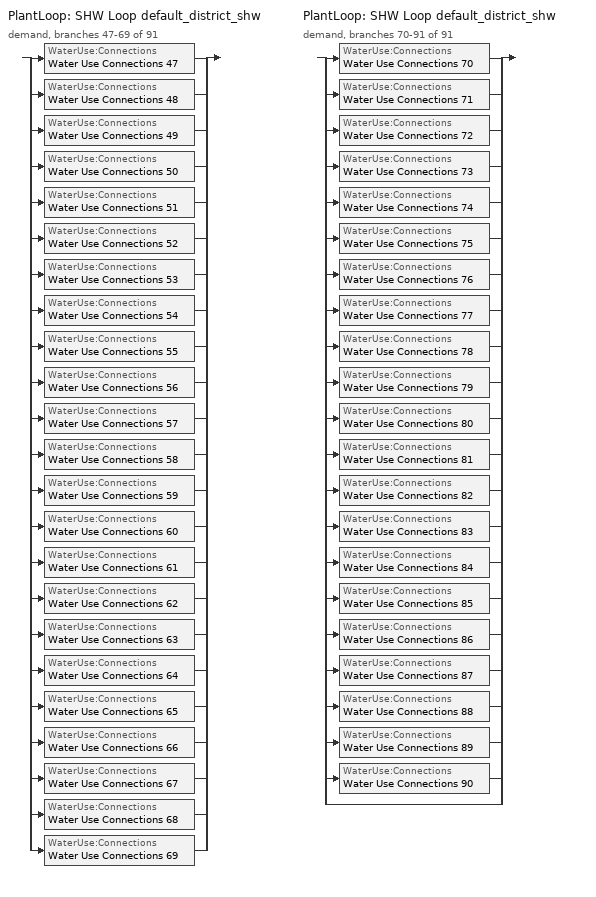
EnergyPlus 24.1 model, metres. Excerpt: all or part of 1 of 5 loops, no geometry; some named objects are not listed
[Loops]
PlantLoop 'SHW Loop default_district_shw'
 demand, branches 47-69 of 91: split
  | WaterUse:Connections 'Water Use Connections 47'
  | WaterUse:Connections 'Water Use Connections 48'
  | WaterUse:Connections 'Water Use Connections 49'
  | WaterUse:Connections 'Water Use Connections 50'
  | WaterUse:Connections 'Water Use Connections 51'
  | WaterUse:Connections 'Water Use Connections 52'
  | WaterUse:Connections 'Water Use Connections 53'
  | WaterUse:Connections 'Water Use Connections 54'
  | WaterUse:Connections 'Water Use Connections 55'
  | WaterUse:Connections 'Water Use Connections 56'
  | WaterUse:Connections 'Water Use Connections 57'
  | WaterUse:Connections 'Water Use Connections 58'
  | WaterUse:Connections 'Water Use Connections 59'
  | WaterUse:Connections 'Water Use Connections 60'
  | WaterUse:Connections 'Water Use Connections 61'
  | WaterUse:Connections 'Water Use Connections 62'
  | WaterUse:Connections 'Water Use Connections 63'
  | WaterUse:Connections 'Water Use Connections 64'
  | WaterUse:Connections 'Water Use Connections 65'
  | WaterUse:Connections 'Water Use Connections 66'
  | WaterUse:Connections 'Water Use Connections 67'
  | WaterUse:Connections 'Water Use Connections 68'
  | WaterUse:Connections 'Water Use Connections 69'
PlantLoop 'SHW Loop default_district_shw'
 demand, branches 70-91 of 91: split
  | WaterUse:Connections 'Water Use Connections 70'
  | WaterUse:Connections 'Water Use Connections 71'
  | WaterUse:Connections 'Water Use Connections 72'
  | WaterUse:Connections 'Water Use Connections 73'
  | WaterUse:Connections 'Water Use Connections 74'
  | WaterUse:Connections 'Water Use Connections 75'
  | WaterUse:Connections 'Water Use Connections 76'
  | WaterUse:Connections 'Water Use Connections 77'
  | WaterUse:Connections 'Water Use Connections 78'
  | WaterUse:Connections 'Water Use Connections 79'
  | WaterUse:Connections 'Water Use Connections 80'
  | WaterUse:Connections 'Water Use Connections 81'
  | WaterUse:Connections 'Water Use Connections 82'
  | WaterUse:Connections 'Water Use Connections 83'
  | WaterUse:Connections 'Water Use Connections 84'
  | WaterUse:Connections 'Water Use Connections 85'
  | WaterUse:Connections 'Water Use Connections 86'
  | WaterUse:Connections 'Water Use Connections 87'
  | WaterUse:Connections 'Water Use Connections 88'
  | WaterUse:Connections 'Water Use Connections 89'
  | WaterUse:Connections 'Water Use Connections 90'
  | bypass
[WaterUse:Connections] Hot Water Supply Temperature Schedule=60.0C Hot Water; Drain Water Heat Exchanger Type=None; Drain Water Heat Exchanger Destination=Plant
Name | Water Use Equipment Name 1
Water Use Connections 47; Water Use Connections 48; Water Use Connections 49; Water Use Connections 50; Water Use Connections 51; Water Use Connections 52; Water Use Connections 53; Water Use Connections 57; Water Use Connections 58; Water Use Connections 59; Water Use Connections 60; Water Use Connections 62; Water Use Connections 63; Water Use Connections 64; Water Use Connections 65; Water Use Connections 66; Water Use Connections 67; Water Use Connections 68; Water Use Connections 69; Water Use Connections 70; Water Use Connections 71; Water Use Connections 75; Water Use Connections 76; Water Use Connections 77; Water Use Connections 78; Water Use Connections 80; Water Use Connections 81; Water Use Connections 82; Water Use Connections 83; Water Use Connections 84; Water Use Connections 85; Water Use Connections 86; Water Use Connections 87; Water Use Connections 88; Water Use Connections 89
Water Use Connections 54 | MediumOffice Building_Service Hot Water..Room_810_a910b828
Water Use Connections 55 | MediumOffice Building_Service Hot Water..Room_811_73c735ea
Water Use Connections 56 | MediumOffice Building_Service Hot Water..Room_812_e2e17929
Water Use Connections 61 | MediumOffice Building_Service Hot Water..Room_817_1b2ae759
Water Use Connections 72 | MediumOffice Building_Service Hot Water..Room_828_ec5a7d58
Water Use Connections 73 | MediumOffice Building_Service Hot Water..Room_829_1766a76a
Water Use Connections 74 | MediumOffice Building_Service Hot Water..Room_830_cdee1774
Water Use Connections 79 | MediumOffice Building_Service Hot Water..Room_835_06edd3a5
Water Use Connections 90 | MediumOffice Building_Service Hot Water..Room_846_4a64eaff
[WaterUse:Equipment] Flow Rate Fraction Schedule=MediumOffice Building_Service Hot Water Schedule; Target Temperature Schedule=60.0C Hot Water; Sensible Fraction Schedule=0.2 Hot Water Sensible Fraction; Latent Fraction Schedule=0.05 Hot Water Latent Fraction
Name | Peak Flow Rate {m3/s} | Zone
MediumOffice Building_Service Hot Water..Room_810_a910b828 | 1.25655e-06 | Thermal Zone: Room_810_a910b828_Space
MediumOffice Building_Service Hot Water..Room_811_73c735ea | 2.59089e-06 | Thermal Zone: Room_811_73c735ea_Space
MediumOffice Building_Service Hot Water..Room_812_e2e17929 | 2.59089e-06 | Thermal Zone: Room_812_e2e17929_Space
MediumOffice Building_Service Hot Water..Room_817_1b2ae759 | 2.59089e-06 | Thermal Zone: Room_817_1b2ae759_Space
MediumOffice Building_Service Hot Water..Room_828_ec5a7d58 | 2.59089e-06 | Thermal Zone: Room_828_ec5a7d58_Space
MediumOffice Building_Service Hot Water..Room_829_1766a76a | 7.06125e-06 | Thermal Zone: Room_829_1766a76a_Space
MediumOffice Building_Service Hot Water..Room_830_cdee1774 | 7.06125e-06 | Thermal Zone: Room_830_cdee1774_Space
MediumOffice Building_Service Hot Water..Room_835_06edd3a5 | 7.06125e-06 | Thermal Zone: Room_835_06edd3a5_Space
MediumOffice Building_Service Hot Water..Room_846_4a64eaff | 7.06125e-06 | Thermal Zone: Room_846_4a64eaff_Space
[Schedule:Day:Interval]
MediumOffice Building_Service Hot Water Schedule_Hol 1; MediumOffice Building_Service Hot Water Schedule_Sunday: No, 06:00, 0, 11:00, 0.04, 13:00, 0.06, 14:00, 0.09, 15:00, 0.06, 18:00, 0.04, 24:00, 0
MediumOffice Building_Service Hot Water Schedule_SmrDsn 1; Schedule Day 5: No, 06:00, 0, 07:00, 0.07, 08:00, 0.19, 09:00, 0.35, 10:00, 0.38, 11:00, 0.39, 12:00, 0.47, 13:00, 0.57, 14:00, 0.54, 15:00, 0.34, 16:00, 0.33, 17:00, 0.44, 18:00, 0.26, 19:00, 0.21, 20:00, 0.15, 21:00, 0.17, 22:00, 0.08, 24:00, 0.05
MediumOffice Building_Service Hot Water Schedule_WntrDsn 1; Schedule Day 6: No, 06:00, 0, 07:00, 0.07, 08:00, 0.11, 09:00, 0.15, 10:00, 0.21, 11:00, 0.19, 12:00, 0.23, 13:00, 0.2, 14:00, 0.19, 15:00, 0.15, 16:00, 0.13, 17:00, 0.14, 19:00, 0.07, 24:00, 0
Schedule Day 15: No, 24:00, 60
Schedule Day 16: No, 24:00, 0.2
Schedule Day 17: No, 24:00, 0.05
[Schedule:Week:Daily]
0.05 Hot Water Latent Fraction Week Rule - Jan1-Dec31: Schedule Day 17, Schedule Day 17, Schedule Day 17, Schedule Day 17, Schedule Day 17, Schedule Day 17, Schedule Day 17, Schedule Day 17, Schedule Day 17, Schedule Day 17, Schedule Day 17, Schedule Day 17
0.2 Hot Water Sensible Fraction Week Rule - Jan1-Dec31: Schedule Day 16, Schedule Day 16, Schedule Day 16, Schedule Day 16, Schedule Day 16, Schedule Day 16, Schedule Day 16, Schedule Day 16, Schedule Day 16, Schedule Day 16, Schedule Day 16, Schedule Day 16
60.0C Hot Water Week Rule - Jan1-Dec31: Schedule Day 15, Schedule Day 15, Schedule Day 15, Schedule Day 15, Schedule Day 15, Schedule Day 15, Schedule Day 15, Schedule Day 15, Schedule Day 15, Schedule Day 15, Schedule Day 15, Schedule Day 15
MediumOffice Building_Service Hot Water Schedule Week Rule - Jan1-Dec31: MediumOffice Building_Service Hot Water Schedule_Sunday, Schedule Day 5, Schedule Day 5, Schedule Day 5, Schedule Day 5, Schedule Day 5, Schedule Day 6, MediumOffice Building_Service Hot Water Schedule_Hol 1, MediumOffice Building_Service Hot Water Schedule_SmrDsn 1, MediumOffice Building_Service Hot Water Schedule_WntrDsn 1, MediumOffice Building_Service Hot Water Schedule_Sunday, MediumOffice Building_Service Hot Water Schedule_Sunday
[Schedule:Year]
0.05 Hot Water Latent Fraction: 0.05 Hot Water Latent Fraction Week Rule - Jan1-Dec31, 1, 1, 12, 31
0.2 Hot Water Sensible Fraction: 0.2 Hot Water Sensible Fraction Week Rule - Jan1-Dec31, 1, 1, 12, 31
60.0C Hot Water: 60.0C Hot Water Week Rule - Jan1-Dec31, 1, 1, 12, 31
MediumOffice Building_Service Hot Water Schedule: MediumOffice Building_Service Hot Water Schedule Week Rule - Jan1-Dec31, 1, 1, 12, 31
